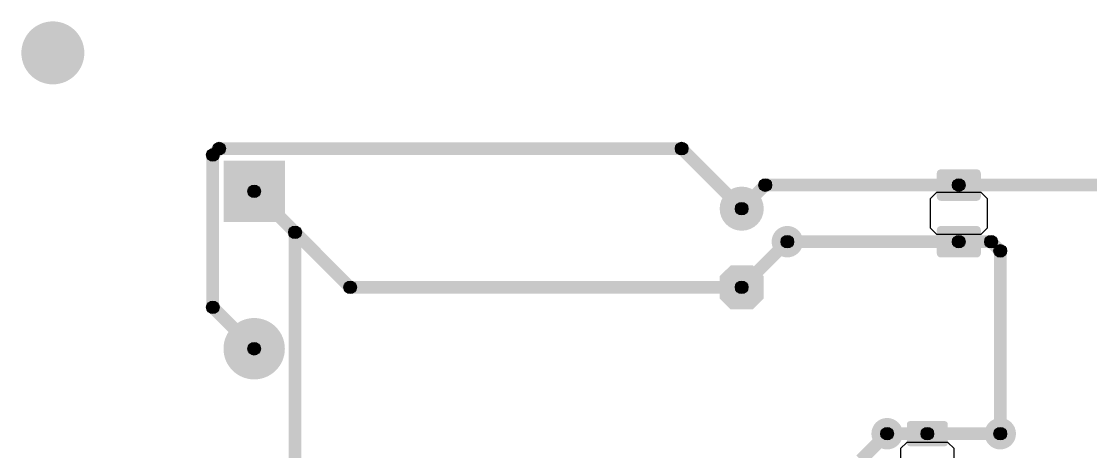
# Model space of a CAD drawing. Header units: millimetres. Extents: x 0 to 3.58, y 0 to 2.95.
# Drawn here: x 0.079 to 1.417, y 2.415 to 2.953 of the extents above; entities that cross this region are included whole.
import ezdxf

# ---------------------------------------------------------------- set-up
doc = ezdxf.new("R2010")
doc.units = ezdxf.units.MM
doc.header["$MEASUREMENT"] = 0
for name, color, linetype in [('BottomLayer', 5, 'Continuous'), ('PadHoleLayer', 156, 'Continuous'), ('TopLayer', 1, 'Continuous'), ('ViaHoleLayer', 16, 'Continuous')]:
    doc.layers.add(name, color=color, linetype=linetype)

# ---------------------------------------------------------------- blocks, each defined once
blk = doc.blocks.new('301_021_12_3D_21')
at = {"layer": 'BottomLayer'}
blk.add_hatch(color=5, dxfattribs=at).paths.add_polyline_path([(-0.1368, 0.0384), (-0.06, 0.0384), (-0.06, -0.0384), (-0.1368, -0.0384)])
h = blk.add_hatch(color=5, dxfattribs=at)
edge = h.paths.add_edge_path()
edge.add_arc((0.0984, 0), 0.0384, 0, 360)
at = {"layer": 'PadHoleLayer'}
h = blk.add_hatch(color=156, dxfattribs=at)
edge = h.paths.add_edge_path()
edge.add_arc((-0.0984, 0), 0.0256, 0, 360)
h = blk.add_hatch(color=156, dxfattribs=at)
edge = h.paths.add_edge_path()
edge.add_arc((0.0984, 0), 0.0256, 0, 360)
at = {"layer": 'TopLayer'}
blk.add_hatch(color=1, dxfattribs=at).paths.add_polyline_path([(-0.1368, 0.0384), (-0.06, 0.0384), (-0.06, -0.0384), (-0.1368, -0.0384)])
h = blk.add_hatch(color=1, dxfattribs=at)
edge = h.paths.add_edge_path()
edge.add_arc((0.0984, 0), 0.0384, 0, 360)
blk = doc.blocks.new('RES0805_B_49')
at = {"layer": 'BottomLayer'}
h = blk.add_hatch(color=5, dxfattribs=at)
edge = h.paths.add_edge_path()
edge.add_arc((-0.0276, 0.0217), 0.00394, 0, 90)
edge.add_line((-0.0276, 0.0256), (-0.0512, 0.0256))
edge.add_arc((-0.0512, 0.0217), 0.00394, 90, 180)
edge.add_line((-0.0551, 0.0217), (-0.0551, -0.0217))
edge.add_arc((-0.0512, -0.0217), 0.00394, 180, 270)
edge.add_line((-0.0512, -0.0256), (-0.0276, -0.0256))
edge.add_arc((-0.0276, -0.0217), 0.00394, 270, 360)
edge.add_line((-0.0236, -0.0217), (-0.0236, 0.0217))
h = blk.add_hatch(color=5, dxfattribs=at)
edge = h.paths.add_edge_path()
edge.add_arc((0.0512, 0.0217), 0.00394, 0, 90)
edge.add_line((0.0512, 0.0256), (0.0276, 0.0256))
edge.add_arc((0.0276, 0.0217), 0.00394, 90, 180)
edge.add_line((0.0236, 0.0217), (0.0236, -0.0217))
edge.add_arc((0.0276, -0.0217), 0.00394, 180, 270)
edge.add_line((0.0276, -0.0256), (0.0512, -0.0256))
edge.add_arc((0.0512, -0.0217), 0.00394, 270, 360)
edge.add_line((0.0551, -0.0217), (0.0551, 0.0217))
for p, q in [((-0.0207, 0.0335), (-0.0285, 0.0256)), ((0.0207, 0.0335), (-0.0207, 0.0335)), ((0.0285, 0.0256), (0.0207, 0.0335)), ((-0.0285, 0.0256), (-0.0285, -0.0256)), ((0.0285, -0.0256), (0.0285, 0.0256)), ((-0.0285, -0.0256), (-0.0207, -0.0335)), ((0.0207, -0.0335), (0.0285, -0.0256)), ((-0.0207, -0.0335), (0.0207, -0.0335))]:
    blk.add_line(p, q, dxfattribs=at)
blk = doc.blocks.new('CAPC2012X135N_77')
at = {"layer": 'TopLayer'}
h = blk.add_hatch(color=1, dxfattribs=at)
edge = h.paths.add_edge_path()
edge.add_arc((-0.0502, -0.0226), 0.00492, 180, 270)
edge.add_line((-0.0502, -0.0276), (-0.0207, -0.0276))
edge.add_arc((-0.0207, -0.0226), 0.00492, 270, 360)
edge.add_line((-0.0157, -0.0226), (-0.0157, 0.0226))
edge.add_arc((-0.0207, 0.0226), 0.00492, 0, 90)
edge.add_line((-0.0207, 0.0276), (-0.0502, 0.0276))
edge.add_arc((-0.0502, 0.0226), 0.00492, 90, 180)
edge.add_line((-0.0551, 0.0226), (-0.0551, -0.0226))
h = blk.add_hatch(color=1, dxfattribs=at)
edge = h.paths.add_edge_path()
edge.add_arc((0.0207, -0.0226), 0.00492, 180, 270)
edge.add_line((0.0207, -0.0276), (0.0502, -0.0276))
edge.add_arc((0.0502, -0.0226), 0.00492, 270, 360)
edge.add_line((0.0551, -0.0226), (0.0551, 0.0226))
edge.add_arc((0.0502, 0.0226), 0.00492, 0, 90)
edge.add_line((0.0502, 0.0276), (0.0207, 0.0276))
edge.add_arc((0.0207, 0.0226), 0.00492, 90, 180)
edge.add_line((0.0157, 0.0226), (0.0157, -0.0226))
for p, q in [((-0.0266, 0.0276), (-0.0187, 0.0354)), ((-0.0266, -0.0276), (-0.0266, 0.0276)), ((-0.0187, 0.0354), (0.0187, 0.0354)), ((0.0187, 0.0354), (0.0266, 0.0276)), ((0.0266, 0.0276), (0.0266, -0.0276)), ((-0.0187, -0.0354), (-0.0266, -0.0276)), ((0.0187, -0.0354), (-0.0187, -0.0354)), ((0.0266, -0.0276), (0.0187, -0.0354))]:
    blk.add_line(p, q, dxfattribs=at)
blk = doc.blocks.new('CAP__D6_3C2_5H11_78')
at = {"layer": 'BottomLayer'}
blk.add_hatch(color=5, dxfattribs=at).paths.add_polyline_path([(-0.0354, 0.0276), (-0.063, 0.0276), (-0.0768, 0.0138), (-0.0768, -0.0138), (-0.063, -0.0276), (-0.0354, -0.0276), (-0.0217, -0.0138), (-0.0217, 0.0138)])
h = blk.add_hatch(color=5, dxfattribs=at)
edge = h.paths.add_edge_path()
edge.add_arc((0.0492, 0), 0.0276, 0, 360)
at = {"layer": 'PadHoleLayer'}
h = blk.add_hatch(color=156, dxfattribs=at)
edge = h.paths.add_edge_path()
edge.add_arc((-0.0492, 0), 0.0157, 0, 360)
h = blk.add_hatch(color=156, dxfattribs=at)
edge = h.paths.add_edge_path()
edge.add_arc((0.0492, 0), 0.0157, 0, 360)
at = {"layer": 'TopLayer'}
blk.add_hatch(color=1, dxfattribs=at).paths.add_polyline_path([(-0.0354, 0.0276), (-0.063, 0.0276), (-0.0768, 0.0138), (-0.0768, -0.0138), (-0.063, -0.0276), (-0.0354, -0.0276), (-0.0217, -0.0138), (-0.0217, 0.0138)])
h = blk.add_hatch(color=1, dxfattribs=at)
edge = h.paths.add_edge_path()
edge.add_arc((0.0492, 0), 0.0276, 0, 360)

msp = doc.modelspace()

# ---------------------------------------------------------------- hatches: boundary and pattern name
at = {"layer": 'BottomLayer'}
h = msp.add_hatch(color=5, dxfattribs=at)
edge = h.paths.add_edge_path()
edge.add_arc((0.1181, 2.9134), 0.0197, 0, 360)
for points in [[(0.3239, 2.7801), (0.3128, 2.7912), (0.3208, 2.7992), (0.3319, 2.7881)], [(0.3263, 2.7858), (0.3263, 2.8015), (0.9051, 2.8015), (0.9051, 2.7858)], [(0.8996, 2.7881), (0.9107, 2.7992), (0.9859, 2.7241), (0.9747, 2.7129)], [(0.3262, 2.5951), (0.3104, 2.5951), (0.3104, 2.7857), (0.3262, 2.7857)], [(0.3645, 2.7346), (0.3756, 2.7457), (0.4269, 2.6945), (0.4158, 2.6833)], [(0.4158, 2.6833), (0.4269, 2.6945), (0.4957, 2.6256), (0.4846, 2.6145)], [(0.4292, 2.2415), (0.4134, 2.2415), (0.4134, 2.6889), (0.4292, 2.6889)], [(0.9859, 2.6145), (0.9747, 2.6256), (1.0318, 2.6827), (1.043, 2.6716)], [(0.4902, 2.6122), (0.4902, 2.628), (0.9803, 2.628), (0.9803, 2.6122)], [(0.3128, 2.5895), (0.3239, 2.6006), (0.3756, 2.5489), (0.3645, 2.5377)], [(1.1623, 2.4291), (1.1623, 2.4449), (1.2126, 2.4449), (1.2126, 2.4291)], [(1.2126, 2.4291), (1.2126, 2.4449), (1.3039, 2.4449), (1.3039, 2.4291)]]:
    msp.add_hatch(color=5, dxfattribs=at).paths.add_polyline_path(points)
h = msp.add_hatch(color=5, dxfattribs=at)
edge = h.paths.add_edge_path()
edge.add_arc((0.3263, 2.7937), 0.00787, 0, 360)
h = msp.add_hatch(color=5, dxfattribs=at)
edge = h.paths.add_edge_path()
edge.add_arc((0.3263, 2.7937), 0.00787, 0, 360)
h = msp.add_hatch(color=5, dxfattribs=at)
edge = h.paths.add_edge_path()
edge.add_arc((0.9051, 2.7937), 0.00787, 0, 360)
h = msp.add_hatch(color=5, dxfattribs=at)
edge = h.paths.add_edge_path()
edge.add_arc((0.9051, 2.7937), 0.00787, 0, 360)
h = msp.add_hatch(color=5, dxfattribs=at)
edge = h.paths.add_edge_path()
edge.add_arc((0.3183, 2.7857), 0.00787, 0, 360)
h = msp.add_hatch(color=5, dxfattribs=at)
edge = h.paths.add_edge_path()
edge.add_arc((0.3183, 2.7857), 0.00787, 0, 360)
h = msp.add_hatch(color=5, dxfattribs=at)
edge = h.paths.add_edge_path()
edge.add_arc((0.3701, 2.7402), 0.00787, 0, 360)
h = msp.add_hatch(color=5, dxfattribs=at)
edge = h.paths.add_edge_path()
edge.add_arc((0.9803, 2.7185), 0.00787, 0, 360)
h = msp.add_hatch(color=5, dxfattribs=at)
edge = h.paths.add_edge_path()
edge.add_arc((0.4213, 2.6889), 0.00787, 0, 360)
h = msp.add_hatch(color=5, dxfattribs=at)
edge = h.paths.add_edge_path()
edge.add_arc((0.4213, 2.6889), 0.00787, 0, 360)
h = msp.add_hatch(color=5, dxfattribs=at)
edge = h.paths.add_edge_path()
edge.add_arc((0.4213, 2.6889), 0.00787, 0, 360)
h = msp.add_hatch(color=5, dxfattribs=at)
edge = h.paths.add_edge_path()
edge.add_arc((1.0374, 2.6772), 0.0197, 0, 360)
h = msp.add_hatch(color=5, dxfattribs=at)
edge = h.paths.add_edge_path()
edge.add_arc((1.0374, 2.6772), 0.00787, 0, 360)
h = msp.add_hatch(color=5, dxfattribs=at)
edge = h.paths.add_edge_path()
edge.add_arc((0.4902, 2.6201), 0.00787, 0, 360)
h = msp.add_hatch(color=5, dxfattribs=at)
edge = h.paths.add_edge_path()
edge.add_arc((0.4902, 2.6201), 0.00787, 0, 360)
h = msp.add_hatch(color=5, dxfattribs=at)
edge = h.paths.add_edge_path()
edge.add_arc((0.9803, 2.6201), 0.00787, 0, 360)
h = msp.add_hatch(color=5, dxfattribs=at)
edge = h.paths.add_edge_path()
edge.add_arc((0.9803, 2.6201), 0.00787, 0, 360)
h = msp.add_hatch(color=5, dxfattribs=at)
edge = h.paths.add_edge_path()
edge.add_arc((0.3183, 2.5951), 0.00787, 0, 360)
h = msp.add_hatch(color=5, dxfattribs=at)
edge = h.paths.add_edge_path()
edge.add_arc((0.3183, 2.5951), 0.00787, 0, 360)
h = msp.add_hatch(color=5, dxfattribs=at)
edge = h.paths.add_edge_path()
edge.add_arc((0.3701, 2.5433), 0.00787, 0, 360)
h = msp.add_hatch(color=5, dxfattribs=at)
edge = h.paths.add_edge_path()
edge.add_arc((1.1623, 2.437), 0.0197, 0, 360)
h = msp.add_hatch(color=5, dxfattribs=at)
edge = h.paths.add_edge_path()
edge.add_arc((1.3039, 2.437), 0.0197, 0, 360)
h = msp.add_hatch(color=5, dxfattribs=at)
edge = h.paths.add_edge_path()
edge.add_arc((1.1623, 2.437), 0.00787, 0, 360)
h = msp.add_hatch(color=5, dxfattribs=at)
edge = h.paths.add_edge_path()
edge.add_arc((1.2126, 2.437), 0.00787, 0, 360)
h = msp.add_hatch(color=5, dxfattribs=at)
edge = h.paths.add_edge_path()
edge.add_arc((1.2126, 2.437), 0.00787, 0, 360)
h = msp.add_hatch(color=5, dxfattribs=at)
edge = h.paths.add_edge_path()
edge.add_arc((1.3039, 2.437), 0.00787, 0, 360)
at = {"layer": 'PadHoleLayer'}
h = msp.add_hatch(color=156, dxfattribs=at)
edge = h.paths.add_edge_path()
edge.add_arc((0.1181, 2.9134), 0.0394, 0, 360)
at = {"layer": 'TopLayer'}
h = msp.add_hatch(color=1, dxfattribs=at)
edge = h.paths.add_edge_path()
edge.add_arc((0.1181, 2.9134), 0.0394, 0, 360)
for points in [[(0.9859, 2.7129), (0.9747, 2.7241), (1.0043, 2.7536), (1.0154, 2.7425)], [(1.0098, 2.7402), (1.0098, 2.7559), (1.252, 2.7559), (1.252, 2.7402)], [(1.252, 2.7402), (1.252, 2.7559), (1.5236, 2.7559), (1.5236, 2.7402)], [(1.0374, 2.6693), (1.0374, 2.685), (1.252, 2.685), (1.252, 2.6693)], [(1.252, 2.6693), (1.252, 2.685), (1.2924, 2.685), (1.2924, 2.6693)], [(1.2869, 2.6716), (1.298, 2.6827), (1.3095, 2.6712), (1.2984, 2.6601)], [(1.3118, 2.437), (1.2961, 2.437), (1.2961, 2.6657), (1.3118, 2.6657)], [(1.1349, 2.3984), (1.1238, 2.4096), (1.1568, 2.4426), (1.1679, 2.4314)]]:
    msp.add_hatch(color=1, dxfattribs=at).paths.add_polyline_path(points)
h = msp.add_hatch(color=1, dxfattribs=at)
edge = h.paths.add_edge_path()
edge.add_arc((1.0098, 2.748), 0.00787, 0, 360)
h = msp.add_hatch(color=1, dxfattribs=at)
edge = h.paths.add_edge_path()
edge.add_arc((1.0098, 2.748), 0.00787, 0, 360)
h = msp.add_hatch(color=1, dxfattribs=at)
edge = h.paths.add_edge_path()
edge.add_arc((1.252, 2.748), 0.00787, 0, 360)
h = msp.add_hatch(color=1, dxfattribs=at)
edge = h.paths.add_edge_path()
edge.add_arc((1.252, 2.748), 0.00787, 0, 360)
h = msp.add_hatch(color=1, dxfattribs=at)
edge = h.paths.add_edge_path()
edge.add_arc((0.9803, 2.7185), 0.00787, 0, 360)
h = msp.add_hatch(color=1, dxfattribs=at)
edge = h.paths.add_edge_path()
edge.add_arc((1.0374, 2.6772), 0.0197, 0, 360)
h = msp.add_hatch(color=1, dxfattribs=at)
edge = h.paths.add_edge_path()
edge.add_arc((1.0374, 2.6772), 0.00787, 0, 360)
h = msp.add_hatch(color=1, dxfattribs=at)
edge = h.paths.add_edge_path()
edge.add_arc((1.252, 2.6772), 0.00787, 0, 360)
h = msp.add_hatch(color=1, dxfattribs=at)
edge = h.paths.add_edge_path()
edge.add_arc((1.252, 2.6772), 0.00787, 0, 360)
h = msp.add_hatch(color=1, dxfattribs=at)
edge = h.paths.add_edge_path()
edge.add_arc((1.2924, 2.6772), 0.00787, 0, 360)
h = msp.add_hatch(color=1, dxfattribs=at)
edge = h.paths.add_edge_path()
edge.add_arc((1.2924, 2.6772), 0.00787, 0, 360)
h = msp.add_hatch(color=1, dxfattribs=at)
edge = h.paths.add_edge_path()
edge.add_arc((1.3039, 2.6657), 0.00787, 0, 360)
h = msp.add_hatch(color=1, dxfattribs=at)
edge = h.paths.add_edge_path()
edge.add_arc((1.3039, 2.6657), 0.00787, 0, 360)
h = msp.add_hatch(color=1, dxfattribs=at)
edge = h.paths.add_edge_path()
edge.add_arc((1.1623, 2.437), 0.0197, 0, 360)
h = msp.add_hatch(color=1, dxfattribs=at)
edge = h.paths.add_edge_path()
edge.add_arc((1.3039, 2.437), 0.0197, 0, 360)
h = msp.add_hatch(color=1, dxfattribs=at)
edge = h.paths.add_edge_path()
edge.add_arc((1.1623, 2.437), 0.00787, 0, 360)
h = msp.add_hatch(color=1, dxfattribs=at)
edge = h.paths.add_edge_path()
edge.add_arc((1.3039, 2.437), 0.00787, 0, 360)
at = {"layer": 'ViaHoleLayer'}
h = msp.add_hatch(color=16, dxfattribs=at)
edge = h.paths.add_edge_path()
edge.add_arc((1.0374, 2.6772), 0.0118, 0, 360)
h = msp.add_hatch(color=16, dxfattribs=at)
edge = h.paths.add_edge_path()
edge.add_arc((1.1623, 2.437), 0.0118, 0, 360)
h = msp.add_hatch(color=16, dxfattribs=at)
edge = h.paths.add_edge_path()
edge.add_arc((1.3039, 2.437), 0.0118, 0, 360)

# ---------------------------------------------------------------- linework, layer by layer
at = {"layer": 'BottomLayer'}
for centre in [(0.3263, 2.7937), (0.3263, 2.7937), (0.9051, 2.7937), (0.9051, 2.7937), (0.3183, 2.7857), (0.3183, 2.7857), (0.3701, 2.7402), (0.9803, 2.7185), (0.4213, 2.6889), (0.4213, 2.6889), (0.4213, 2.6889), (1.0374, 2.6772), (0.4902, 2.6201), (0.4902, 2.6201), (0.9803, 2.6201), (0.9803, 2.6201), (0.3183, 2.5951), (0.3183, 2.5951), (0.3701, 2.5433), (1.1623, 2.437), (1.2126, 2.437), (1.2126, 2.437), (1.3039, 2.437)]:
    msp.add_circle(centre, 0.00787, dxfattribs=at)
at = {"layer": 'TopLayer'}
for centre in [(1.0098, 2.748), (1.0098, 2.748), (1.252, 2.748), (1.252, 2.748), (0.9803, 2.7185), (1.0374, 2.6772), (1.252, 2.6772), (1.252, 2.6772), (1.2924, 2.6772), (1.2924, 2.6772), (1.3039, 2.6657), (1.3039, 2.6657), (1.1623, 2.437), (1.3039, 2.437)]:
    msp.add_circle(centre, 0.00787, dxfattribs=at)

# ---------------------------------------------------------------- block references
for name, p, rotation in [('301_021_12_3D_21', (0.3701, 2.6417), 270), ('CAPC2012X135N_77', (1.252, 2.7126), 90), ('CAP__D6_3C2_5H11_78', (0.9803, 2.6693), 90), ('RES0805_B_49', (1.2126, 2.3976), 270)]:
    msp.add_blockref(name, p, dxfattribs=dict(rotation=rotation))

doc.saveas('drawing.dxf')
